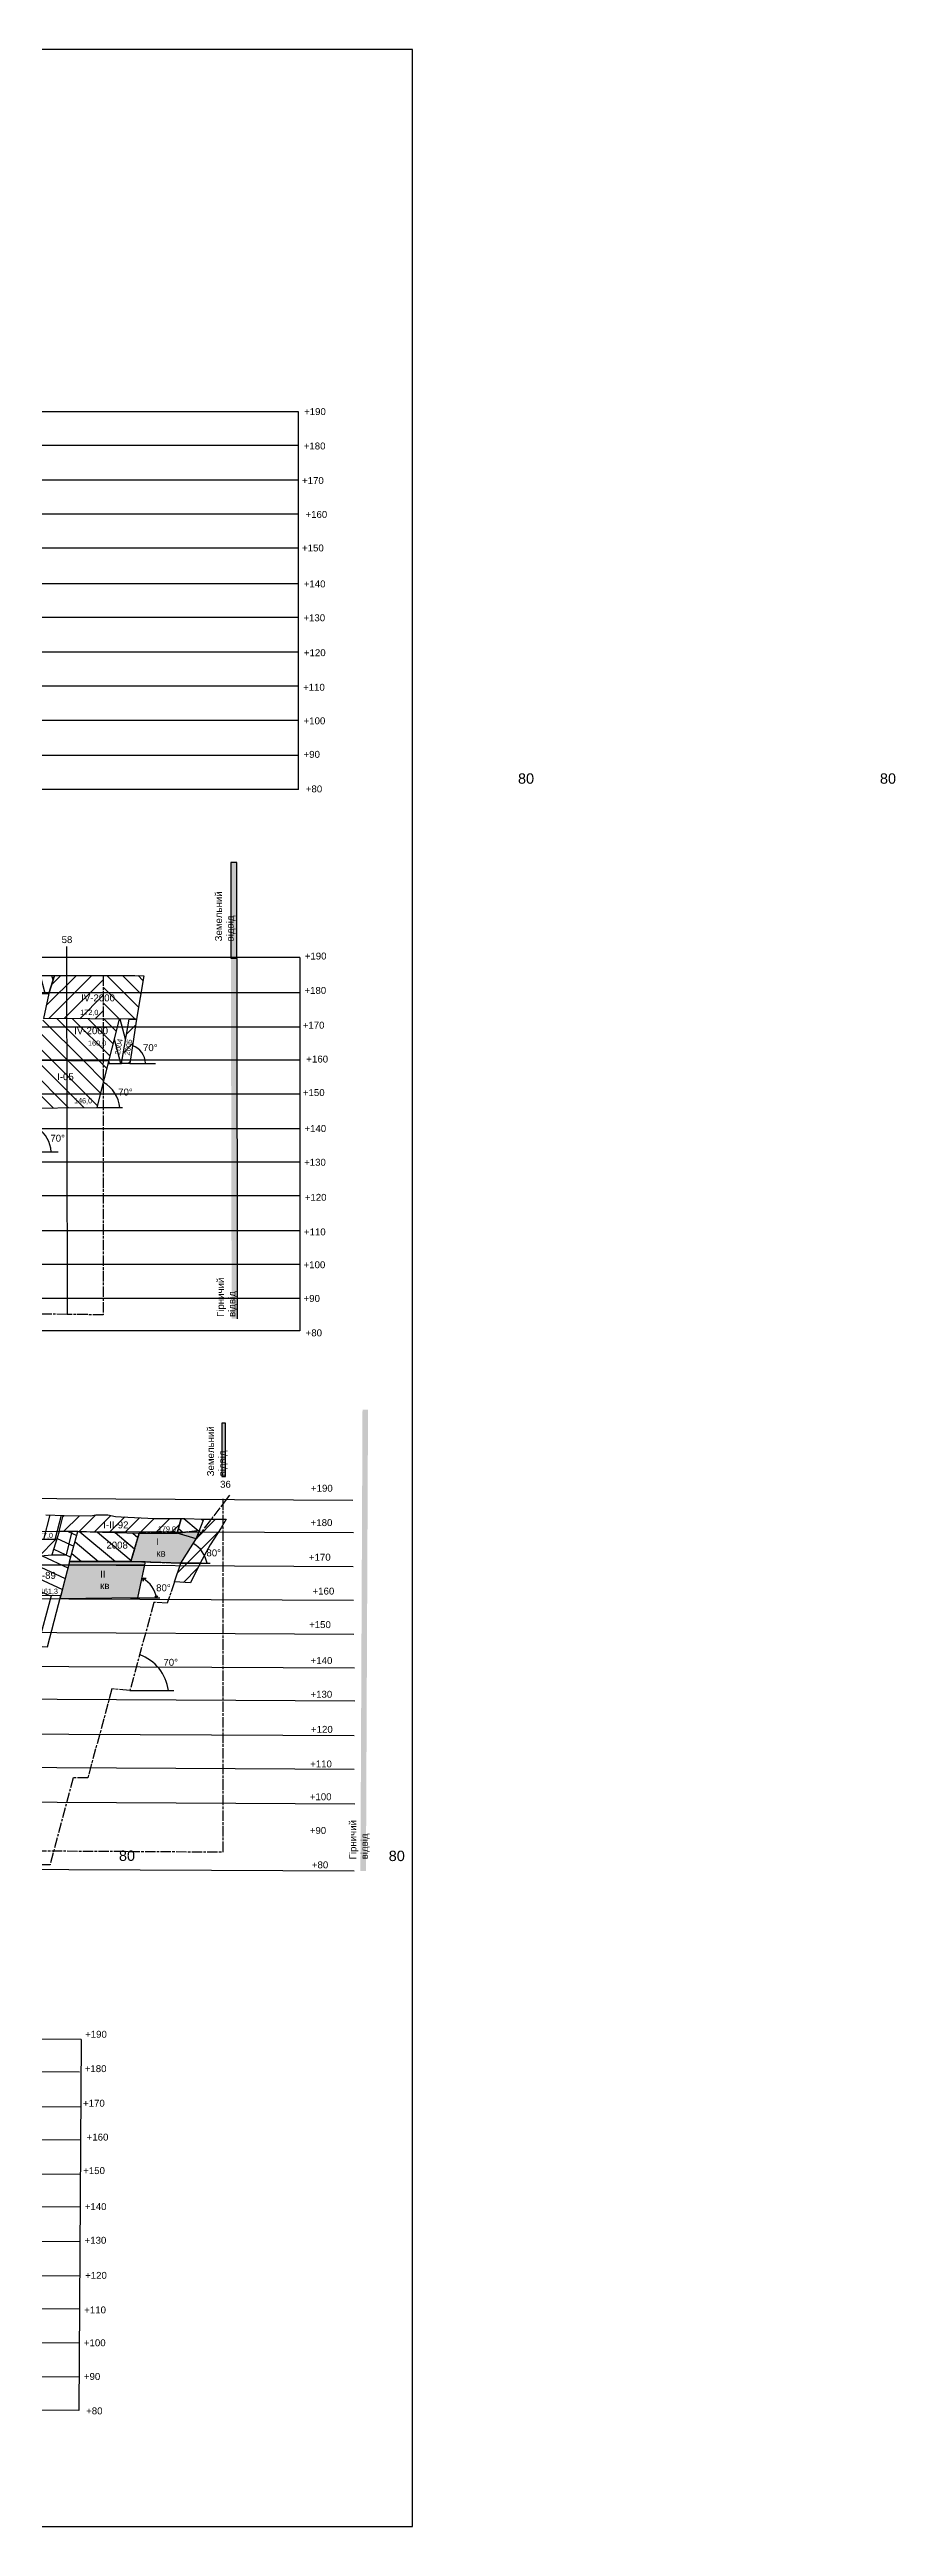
# Model space of a CAD drawing. Header units: millimetres. Extents: x 2676 to 4143, y 514 to 1947.
# Drawn here: x 3654 to 4143, y 514 to 1947 of the extents above; entities that cross this region are included whole.
import ezdxf

# ---------------------------------------------------------------- set-up
doc = ezdxf.new("R2010")
doc.units = ezdxf.units.MM
doc.header["$LTSCALE"] = 0.5
doc.linetypes.add('ACAD_ISO08W100', pattern=[36, 24, -3, 6, -3])
doc.layers.add('горный отвод', color=7, linetype='Continuous')
doc.styles.get("Standard").update_dxf_attribs({"font": 'arial.ttf'})
pattern_1 = [(105, (-3797.864, -1736.868), (-6.133629, -1.643501), [])]
pattern_2 = [(45, (-3797.864, -1736.868), (-4.490128, 4.490128), [])]
pattern_3 = [(135, (-3797.864, -1736.868), (-4.490128, -4.490128), [])]
pattern_4 = [(75, (-3797.864, -1736.868), (-6.133629, 1.643501), [])]
pattern_5 = [(140, (-3797.864, -1736.868), (-4.0817013, -4.864382), [])]

msp = doc.modelspace()

# ---------------------------------------------------------------- hatches: boundary and pattern name
at = {"layer": 'горный отвод', "ltscale": 0.5}
h = msp.add_hatch(color=2, dxfattribs=at)
h.dxf.hatch_style = 1
h.paths.add_polyline_path([(3762.1, 1476.2), (3758.7, 1476.2), (3758.7, 1420.8), (3762.1, 1420.8)])
h = msp.add_hatch(color=1, dxfattribs=at)
h.dxf.hatch_style = 1
h.paths.add_polyline_path([(3762.1, 1420.7), (3758.9, 1420.7), (3758.8, 1397.9), (3762, 1394.4)])
h = msp.add_hatch(dxfattribs=at)
h.set_pattern_fill('ANSI31', color=256, scale=2, angle=60)
h.set_pattern_definition(pattern_1)
h.paths.add_polyline_path([(3611.1, 1411.6), (3599.3, 1411.4), (3596.7, 1397.9), (3653.5, 1400.5), (3656.7, 1410.9), (3635.7, 1410.9)])
h = msp.add_hatch(dxfattribs=at)
h.set_pattern_fill('ANSI31', color=256, scale=2)
h.set_pattern_definition(pattern_2)
h.paths.add_polyline_path([(3663.7, 1410.9), (3656.7, 1410.9), (3653.5, 1400.5), (3650.3, 1386), (3663.7, 1385.9)])
h.paths.add_polyline_path([(3684.9, 1410.9), (3663.7, 1410.9), (3663.7, 1385.9), (3684.9, 1385.7)])
h = msp.add_hatch(dxfattribs=at)
h.set_pattern_fill('ANSI31', color=256, scale=2, angle=90)
h.set_pattern_definition(pattern_3)
h.paths.add_polyline_path([(3684.9, 1385.7), (3704.2, 1385.5), (3708.3, 1410.7), (3703.2, 1410.9), (3684.9, 1410.9)])
h = msp.add_hatch(color=1, dxfattribs=at)
h.dxf.hatch_style = 1
h.paths.add_polyline_path([(3759.2, 1212.3), (3762.4, 1212.3), (3762, 1394.4), (3758.8, 1397.9)])
h = msp.add_hatch(dxfattribs=at)
h.set_pattern_fill('ANSI31', color=256, scale=2, angle=90)
h.set_pattern_definition(pattern_3)
h.paths.add_polyline_path([(3694.3, 1385.6), (3684.9, 1385.7), (3684.9, 1361.5), (3688.2, 1361.5)])
h.paths.add_polyline_path([(3663.7, 1385.9), (3650.3, 1386), (3643.6, 1361.8), (3663.8, 1361.7)])
h.paths.add_polyline_path([(3684.9, 1385.7), (3663.7, 1385.9), (3663.8, 1361.7), (3684.9, 1361.5)])
h = msp.add_hatch(dxfattribs=at)
h.set_pattern_fill('ANSI31', color=256, scale=2, angle=60)
h.set_pattern_definition(pattern_1)
h.paths.add_polyline_path([(3699.8, 1385.5), (3694.3, 1385.6), (3687.8, 1360), (3695.5, 1360)])
h = msp.add_hatch(dxfattribs=at)
h.set_pattern_fill('ANSI31', color=256, scale=2)
h.set_pattern_definition(pattern_2)
h.paths.add_polyline_path([(3704.2, 1385.5), (3699.8, 1385.5), (3695.5, 1360), (3700.3, 1360)])
h = msp.add_hatch(dxfattribs=at)
h.set_pattern_fill('ANSI31', color=256, scale=2, angle=90)
h.set_pattern_definition(pattern_3)
h.paths.add_polyline_path([(3663.8, 1361.7), (3643.6, 1361.8), (3635.3, 1334), (3635.7, 1334), (3663.9, 1334.3)])
h.paths.add_polyline_path([(3684.9, 1348.3), (3684.9, 1361.5), (3663.8, 1361.7), (3663.9, 1334.3), (3681.3, 1334.5)])
h.paths.add_polyline_path([(3688.2, 1361.5), (3684.9, 1361.5), (3684.9, 1348.3)])
h = msp.add_hatch(color=2, dxfattribs=at)
h.dxf.hatch_style = 1
h.paths.add_polyline_path([(3753.6, 1120.9), (3755.7, 1120.9), (3755.7, 1151.9), (3753.6, 1151.9)])
h = msp.add_hatch(color=1, dxfattribs=at)
h.dxf.hatch_style = 1
h.paths.add_polyline_path([(3833.7, 892.7), (3836.9, 892.7), (3838.1, 1159.6), (3834.9, 1159.6)])
h = msp.add_hatch(dxfattribs=at)
h.set_pattern_fill('ANSI31', color=256, scale=2, angle=30)
h.set_pattern_definition(pattern_4)
h.paths.add_polyline_path([(3629.2, 1084.5), (3657.9, 1084.5), (3659.4, 1089.1), (3661.7, 1098.5), (3651.6, 1098.8), (3626.2, 1099.1)])
h = msp.add_hatch(dxfattribs=at)
h.set_pattern_fill('ANSI31', color=256, scale=2, angle=110)
h.set_pattern_definition([(155, (-3797.864, -1736.868), (-2.683626, -5.7550544), [])])
h.paths.add_polyline_path([(3660.4, 1052.2), (3665.4, 1071.8), (3670.2, 1089.1), (3667, 1089.1), (3663.6, 1075.6), (3655.2, 1075.6), (3644.4, 1074.7), (3638.8, 1052)])
h.paths.add_polyline_path([(3655.2, 1075.6), (3663.6, 1075.6), (3667, 1089.1), (3659.4, 1089.1)], flags=17)
h = msp.add_hatch(dxfattribs=at)
h.set_pattern_fill('ANSI31', color=256, scale=2)
h.set_pattern_definition(pattern_2)
h.paths.add_polyline_path([(3659.4, 1089.1), (3670.2, 1089.1), (3705.7, 1088.2), (3727.7, 1088.2), (3730, 1096.7), (3714.5, 1096.7), (3695.3, 1097.7), (3691.9, 1097.9), (3687.5, 1098.9), (3680.8, 1098.9), (3677.5, 1098.2), (3662.3, 1098.5), (3661.7, 1098.5)])
h = msp.add_hatch(dxfattribs=at)
h.set_pattern_fill('ANSI31', color=256, scale=2, angle=95)
h.set_pattern_definition(pattern_5)
h.paths.add_polyline_path([(3670.2, 1089.1), (3665.4, 1071.8), (3700.9, 1071.8), (3705.7, 1088.2)])
h = msp.add_hatch(dxfattribs=at)
h.set_pattern_fill('ANSI31', color=256, scale=2)
h.set_pattern_definition(pattern_2)
h.paths.add_polyline_path([(3753.1, 1091.3), (3754.3, 1093.3), (3754.3, 1096.3), (3747.3, 1096.3), (3738.7, 1084.9), (3729.8, 1070.9), (3741, 1070.9), (3746.7, 1081.5)])
h.paths.add_polyline_path([(3747.3, 1096.3), (3743.1, 1096.3), (3738.7, 1084.9)], flags=17)
h.paths.add_polyline_path([(3741, 1070.9), (3729.8, 1070.9), (3726.1, 1060), (3735.3, 1059.5)])
h = msp.add_hatch(dxfattribs=at)
h.set_pattern_fill('ANSI31', color=256, scale=2, angle=95)
h.set_pattern_definition(pattern_5)
h.paths.add_polyline_path([(3730, 1096.7), (3727.7, 1088.2), (3740.6, 1089.8), (3743.1, 1096.3), (3732.1, 1096.7)])
h = msp.add_hatch(dxfattribs=at)
h.set_pattern_fill('ANSI31', color=256, scale=2)
h.set_pattern_definition(pattern_2)
h.paths.add_polyline_path([(3629.2, 1084.5), (3626.4, 1073.1), (3655.2, 1075.6), (3657.9, 1084.5)])
h = msp.add_hatch(color=3, dxfattribs=at)
h.dxf.hatch_style = 1
h.paths.add_polyline_path([(3700.9, 1071.8), (3729.8, 1070.9), (3738.7, 1084.9), (3727.7, 1088.2), (3705.7, 1088.2)])
h.paths.add_polyline_path([(3734.1, 1089), (3727.7, 1088.2), (3738.7, 1084.9), (3740.2, 1089)])
h.paths.add_polyline_path([(3714.1, 1072.4), (3721.7, 1072.4), (3721.7, 1087.3), (3714.1, 1087.3)], flags=24)
h = msp.add_hatch(color=5, dxfattribs=at)
h.dxf.hatch_style = 1
h.paths.add_polyline_path([(3708.6, 1069.4), (3664.9, 1069.6), (3659.9, 1050.2), (3704.8, 1050.8)])
h.paths.add_polyline_path([(3709.1, 1071.6), (3700.9, 1071.8), (3665.5, 1071.8), (3665, 1069.9), (3708.7, 1069.9)])
h.paths.add_polyline_path([(3681.6, 1053.6), (3689.1, 1053.6), (3689.1, 1068.6), (3681.6, 1068.6)], flags=24)
h = msp.add_hatch(dxfattribs=at)
h.set_pattern_fill('ANSI31', color=256, scale=2, angle=30)
h.set_pattern_definition(pattern_4)
h.paths.add_polyline_path([(3631.7, 1022.9), (3640.1, 1023.3), (3652.6, 1022.5), (3660.4, 1052.2), (3638.8, 1052)])

# ---------------------------------------------------------------- linework, layer by layer
for p, q in [((3797.9, 1736.9), (3121.5, 1736.9)), ((3797.9, 1518.5), (3797.9, 1736.9)), ((3797.9, 1717.5), (3121.5, 1717.5)), ((3797.9, 1697.4), (3121.5, 1697.4)), ((3797.9, 1677.7), (3121.5, 1677.7)), ((3797.9, 1658), (3121.5, 1658)), ((3797.9, 1637.4), (3121.5, 1637.4)), ((3797.9, 1618), (3121.5, 1618)), ((3797.9, 1597.9), (3121.5, 1597.9)), ((3797.9, 1578.2), (3121.5, 1578.2)), ((3797.9, 1558.4), (3121.5, 1558.4)), ((3797.9, 1538.2), (3121.2, 1538.2)), ((3797.9, 1518.5), (3121.5, 1518.5)), ((3798.7, 1421.3), (3097.4, 1421.3)), ((3762.1, 1420.7), (3762.4, 1212.3)), ((3798.7, 1421.3), (3798.7, 1205.2)), ((3798.8, 1400.9), (3098.3, 1400.9)), ((3798.7, 1381), (3098.3, 1381)), ((3798.7, 1361.8), (3098.3, 1361.8)), ((3798.7, 1342.2), (3098.3, 1342.2)), ((3798.7, 1322.2), (3098.3, 1322.2)), ((3798.7, 1302.8), (3098.3, 1302.8)), ((3798.7, 1283.4), (3098.3, 1283.4)), ((3798.7, 1263.2), (3098.3, 1263.2)), ((3798.7, 1243.6), (3098.3, 1243.6)), ((3798.7, 1223.9), (3098.3, 1223.9)), ((3798.7, 1205.2), (3098.3, 1205.2)), ((3829.3, 1107.2), (2693.6, 1113.2)), ((2694.5, 1092.8), (3829.6, 1088.6)), ((3829.5, 1068.8), (2694.7, 1074.5)), ((2693.5, 1054.3), (3829.7, 1049.5)), ((3829.9, 1029.6), (2693.1, 1035.9)), ((2693, 1015.5), (3830.2, 1010.3)), ((3830.4, 991.1), (2692.4, 996.7)), ((3700.3, 997.2), (3725.7, 997.2)), ((2692.2, 976.5), (3830.1, 971.1)), ((3830.1, 951.5), (2692, 957.9)), ((2692.2, 937.6), (3830.4, 931.7)), ((2692.9, 898.8), (3830.1, 892.8)), ((3672.1, 795.2), (2840.7, 801)), ((3672.1, 795.2), (3670.8, 580.7)), ((3671.2, 776.4), (2840.4, 781.3)), ((3671.8, 756.1), (2839.4, 762.1)), ((2839, 742.4), (3671.7, 737.3)), ((3671.6, 717.1), (2840.7, 722.7)), ((2839, 703.1), (3671.5, 698.4)), ((3671.4, 678.2), (2838.6, 683.3)), ((2839.2, 664), (3671.3, 658.6)), ((3671.2, 639.3), (2837, 644.5)), ((2836.1, 625.5), (3671.1, 619.8)), ((3671, 600), (2837.8, 605.7)), ((3670.8, 580.7), (2838, 585.6))]:
    msp.add_line(p, q, dxfattribs=at)
at = {"layer": 'горный отвод', "color": 1, "ltscale": 0.5}
for p, q in [((3729.8, 1070.9), (3746.7, 1070.9)), ((3700.7, 1050.8), (3717.6, 1050.8))]:
    msp.add_line(p, q, dxfattribs=at)
at = {"layer": 'горный отвод', "ltscale": 0.5}
msp.add_lwpolyline([(2675.9, 513.5), (3863.9, 513.5), (3863.9, 1946.6), (2675.9, 1946.6)], close=True, dxfattribs=at)
at = {"layer": 'горный отвод', "linetype": 'ACAD_ISO08W100', "ltscale": 0.5}
for points in [[(3684.9, 1410.9), (3684.9, 1214.5), (3664.1, 1214.8), (3125.4, 1218.1), (3126.8, 1476.7)], [(2737.1, 1103.5), (2737.1, 909.8), (3754.3, 903.8), (3754.3, 1107.3), (3754.3, 1108)], [(3757.9, 1110.1), (3738.7, 1084.9)], [(3700.9, 1071.8), (3712.2, 1071.5), (3724.1, 1071.1), (3729.8, 1070.9), (3738.7, 1084.9), (3740.6, 1089.8), (3727.7, 1088.2), (3705.7, 1088.2), (3700.9, 1071.8)], [(3726.1, 1060), (3721.9, 1047.7), (3714.2, 1048.1), (3700.3, 997.2), (3689.9, 998.1), (3676, 946.7), (3667.4, 946.7), (3654.1, 896.4), (3127.5, 897.7), (2855.1, 899.9), (2845.1, 950.1), (2836.6, 950.1), (2826, 1002.2), (2775.9, 1002.2)]]:
    msp.add_lwpolyline(points, dxfattribs=at)
at = {"layer": 'горный отвод', "ltscale": 0.5}
for points in [[(3762.1, 1420.7), (3762.1, 1476.2), (3758.7, 1476.2), (3758.7, 1420.8), (3762.1, 1420.8)], [(3663.6, 1427.6), (3664.1, 1214.8)], [(3596.7, 1397.9), (3653.5, 1400.5), (3656.7, 1410.9), (3653.5, 1400.5), (3650.3, 1386)], [(3635.7, 1410.9), (3703.2, 1410.9), (3708.3, 1410.7), (3704.2, 1385.5), (3650.3, 1386)], [(3227.4, 1366.2), (3234, 1337.5), (3252.3, 1338), (3359, 1338), (3392.7, 1337.1), (3403.9, 1336.8), (3445.8, 1336.1), (3449.7, 1335.4), (3454, 1335.4), (3533.3, 1335.2), (3584.3, 1335.2), (3611.9, 1334.2), (3635.7, 1334), (3681.3, 1334.5), (3694.3, 1385.6)], [(3687.8, 1360), (3695.5, 1360), (3699.8, 1385.5), (3704.2, 1385.5), (3700.3, 1360), (3695.5, 1360)], [(3643.6, 1361.8), (3688.2, 1361.5)], [(3700.3, 1360), (3715.1, 1360)], [(3681.3, 1334.5), (3696.1, 1334.5)], [(3644.1, 1308.9), (3658.8, 1308.9)], [(3753.6, 1151.9), (3753.6, 1120.9)], [(3753.6, 1120.9), (3755.7, 1120.9), (3755.7, 1151.9), (3753.6, 1151.9)], [(3657.9, 1084.5), (3629.2, 1084.5), (3626.2, 1099.1)], [(3651.6, 1098.8), (3662.3, 1098.5), (3677.5, 1098.2), (3680.8, 1098.9), (3687.5, 1098.9), (3691.9, 1097.9), (3695.3, 1097.7), (3714.5, 1096.7), (3732.1, 1096.7), (3743.1, 1096.3), (3756, 1096.3), (3753.1, 1091.3), (3746.7, 1081.5), (3741, 1070.9), (3729.8, 1070.9), (3738.7, 1084.9), (3743.1, 1096.3)], [(3659.4, 1089.1), (3655.2, 1075.6), (3663.6, 1075.6), (3667, 1089.1)], [(3670.2, 1089.1), (3659.4, 1089.1), (3661.7, 1098.5)], [(3700.9, 1071.8), (3665.4, 1071.8), (3670.2, 1089.1), (3705.7, 1088.2)], [(3741, 1070.9), (3735.3, 1059.5), (3726.1, 1060), (3729.8, 1070.9), (3700.9, 1071.8), (3705.7, 1088.2), (3727.7, 1088.2), (3730, 1096.7), (3727.7, 1088.2), (3740.6, 1089.8), (3738.7, 1084.9), (3727.7, 1088.2)], [(3629.2, 1084.5), (3626.4, 1073.1), (3655.2, 1075.6)], [(3665.4, 1071.8), (3660.4, 1052.2), (3611.5, 1051.9)], [(3611.6, 1069.9), (3708.7, 1069.9), (3704.8, 1050.8)], [(3665.4, 1071.8), (3709.1, 1071.8), (3704.8, 1050.8), (3659.9, 1050.2), (3665.5, 1071.8)], [(2747.9, 1053), (2753, 1027.2), (2808.4, 1026.8), (2874.3, 1026.2), (2942.2, 1026), (3002.8, 1025.4), (3080.3, 1024.6), (3140.2, 1024.3), (3215.6, 1023.4), (3275.2, 1022.6), (3332.6, 1022.6), (3387.5, 1022.6), (3449.2, 1022.6), (3498.7, 1022.6), (3572.9, 1022.3), (3588.8, 1022.9), (3620.6, 1022.9), (3630.2, 1022.9), (3640.1, 1023.3), (3652.6, 1022.5), (3660.4, 1052.2)]]:
    msp.add_lwpolyline(points, dxfattribs=at)
at = {"layer": 'горный отвод', "color": 1, "ltscale": 0.5}
for points in [[(3611.6, 1069.9), (3669.2, 1069.9)], [(3707.9, 1062.1), (3707.9, 1060.5), (3707.9, 1062.1)], [(3707.9, 1062.1), (3709.7, 1062.1)], [(3715.8, 1050.8), (3714.7, 1051.6)], [(3715.8, 1050.8), (3716.5, 1051.9)]]:
    msp.add_lwpolyline(points, dxfattribs=at)
at = {"layer": 'горный отвод', "ltscale": 0.5}
for centre, radius, start, end in [((3697.7, 1359.4), 11.7, 3.2788, 69.035), ((3675.7, 1332.7), 18.8, 5.3032, 60.3415), ((3636.2, 1307.4), 18.7, 4.5016, 54.0495), ((3697.1, 993.8), 25.7, 7.5784, 69.6934)]:
    msp.add_arc(centre, radius, start, end, dxfattribs=at)
at = {"layer": 'горный отвод', "color": 1, "ltscale": 0.5}
for centre in [(3727.9, 1067.5), (3698.8, 1047.3)]:
    msp.add_arc(centre, 17.4, 11.3955, 58.4192, dxfattribs=at)

# ---------------------------------------------------------------- texts
at = {"layer": 'горный отвод', "ltscale": 0.5, "attachment_point": 1}
for s, insert, char_height in [('+190', (3801.1, 1739.1), 4), ('+180', (3800.9, 1719.2), 4), ('+170', (3799.9, 1699.2), 4), ('+160', (3801.9, 1679.6), 4), ('+150', (3799.9, 1660.2), 4), ('+140', (3800.9, 1639.4), 4), ('+130', (3800.7, 1619.8), 4), ('+120', (3801, 1599.6), 4), ('+110', (3800.5, 1579.6), 4), ('+100', (3800.8, 1560.2), 4), ('+90', (3800.8, 1540.8), 4), ('+80', (3802.1, 1520.8), 4), ('58', (3660.8, 1433.6), 4), ('+190', (3801.5, 1424.1), 4), ('172,0', (3671.6, 1391), 3), ('IV-2000', (3672.1, 1399.9), 4), ('+180', (3801.3, 1404.2), 4), ('IV-2000', (3668.1, 1380.9), 4), ('+170', (3800.3, 1384.1), 4), ('160,0', (3676.1, 1373.2), 3), ('70%%D', (3707.9, 1371.1), 4), ('+160', (3802.4, 1364.5), 4), ('I-05', (3658.2, 1354.3), 4), ('146,0', (3668, 1339.9), 3), ('70%%D', (3693.5, 1345.4), 4), ('+150', (3800.4, 1345.1), 4), ('70%%D', (3654.3, 1318.7), 4), ('+140', (3801.3, 1324.3), 4), ('+130', (3801.1, 1304.8), 4), ('+120', (3801.5, 1284.5), 4), ('+110', (3801, 1264.5), 4), ('+100', (3800.8, 1245.5), 4), ('+90', (3800.8, 1226), 4), ('+80', (3802, 1206.1), 4), ('36', (3752.5, 1118.5), 4), ('+190', (3805.1, 1116.2), 4), ('I-II-92', (3684.9, 1095), 4), ('179,0', (3716.5, 1092.2), 3), ('+180', (3804.9, 1096.3), 4), ('177,0', (3645.3, 1088.4), 3), ('2008', (3686.7, 1083.3), 4), ('+170', (3803.9, 1076.3), 4), ('II-89', (3646.3, 1065.8), 4), ('161,3', (3648.2, 1056.1), 3), ('+160', (3806, 1056.7), 4), ('+150', (3804, 1037.3), 4), ('70%%D', (3719.7, 1015.5), 4), ('+140', (3804.9, 1016.5), 4), ('+130', (3804.8, 997), 4), ('+120', (3805.1, 976.7), 4), ('+110', (3804.6, 956.7), 4), ('+100', (3804.4, 937.7), 4), ('+90', (3804.4, 918.2), 4), ('+80', (3805.6, 898.3), 4), ('+190', (3674.4, 800.3), 4), ('+180', (3674.2, 780.4), 4), ('+170', (3673.2, 760.4), 4), ('+160', (3675.3, 740.8), 4), ('+150', (3673.3, 721.4), 4), ('+140', (3674.2, 700.6), 4), ('+130', (3674.1, 681.1), 4), ('+120', (3674.4, 660.8), 4), ('+110', (3673.9, 640.8), 4), ('+100', (3673.7, 621.8), 4), ('+90', (3673.7, 602.3), 4), ('+80', (3675, 582.4), 4)]:
    msp.add_mtext_dynamic_manual_height_columns(s, width=2.187, gutter_width=629, heights=[0], dxfattribs=dict(at, insert=insert, char_height=char_height))
at = {"layer": 'горный отвод', "color": 1, "ltscale": 0.5}
note = msp.add_mtext_dynamic_manual_height_columns('80\\P', width=28.26, gutter_width=629, heights=[5.84, 0], dxfattribs=dict(at, insert=(3267.6, 1527.8), char_height=6, attachment_point=1))
note = msp.add_mtext_dynamic_manual_height_columns('80\\P', width=28.26, gutter_width=629, heights=[5.84, 0], dxfattribs=dict(at, insert=(3477, 1527.8), char_height=6, attachment_point=1))
at = {"layer": 'горный отвод', "ltscale": 0.5, "attachment_point": 1}
for s, width, insert, char_height, rotation in [('Земельний відвід', 24.649, (3749.6, 1430.6), 4, 90), ('2004', 2.187, (3691.6, 1365.3), 3, 80), ('2005', 2.187, (3697.1, 1365), 3, 80), ('Гірничий відвід', 24.649, (3750.7, 1213.3), 4, 90), ('Земельний відвід', 24.649, (3745, 1121.1), 4, 90), ('Гірничий відвід', 24.649, (3827.3, 899.5), 4, 90)]:
    msp.add_mtext_dynamic_manual_height_columns(s, width=width, gutter_width=629, heights=[0], dxfattribs=dict(at, insert=insert, char_height=char_height, rotation=rotation))
at = {"layer": 'горный отвод', "color": 1, "ltscale": 0.5, "char_height": 4, "attachment_point": 1}
for s, width, insert in [('I кв', 5.171, (3715.6, 1085.3)), ('80%%D', 2.187, (3744.6, 1078.8)), ('II\\Pкв', 5.171, (3683.1, 1066.5)), ('80%%D', 2.187, (3715.5, 1058.6))]:
    msp.add_mtext_dynamic_manual_height_columns(s, width=width, gutter_width=629, heights=[0], dxfattribs=dict(at, insert=insert))
at = {"layer": 'горный отвод', "color": 1, "ltscale": 0.5}
note = msp.add_mtext_dynamic_manual_height_columns('80\\P', width=28.26, gutter_width=629, heights=[5.84, 0], dxfattribs=dict(at, insert=(3036.7, 904.6), char_height=6, attachment_point=1))
note = msp.add_mtext_dynamic_manual_height_columns('80\\P', width=28.26, gutter_width=629, heights=[5.84, 0], dxfattribs=dict(at, insert=(3192.8, 904.5), char_height=6, attachment_point=1))

doc.saveas('drawing.dxf')
